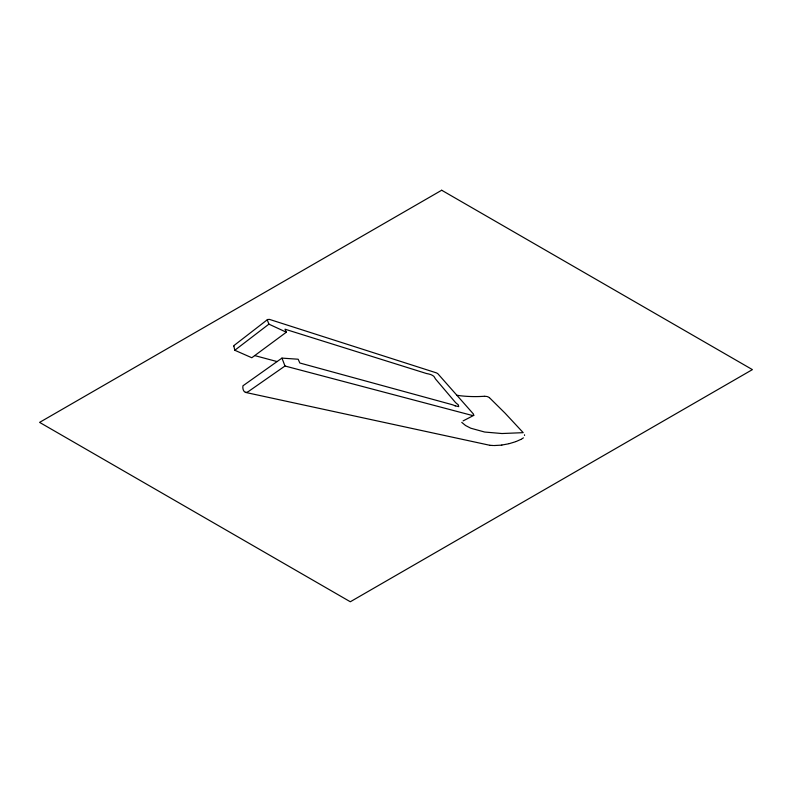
<?xml version="1.0" encoding="UTF-8"?>
<svg xmlns="http://www.w3.org/2000/svg" width="792" height="792" viewBox="0 0 792 792"><rect width="100%" height="100%" fill="white"/><g stroke="black" fill="none" stroke-linecap="round" stroke-linejoin="round"><path stroke-width="1.19" d="M523.413 437.867L521.492 439.085M455.202 405.87A18.602 10.742 0 0 0 451.727 404.544L299.822 363.003L298.178 359.231L281.952 358.113L242.936 385.813C242.194 390.06 244.827 394.515 248.648 391.347L284.991 366.013L471.933 415.374L473.804 415.345L473.378 413.959L437.827 373.695A18.335 10.583 0 0 0 436.432 372.874L269.498 319.404L267.627 319.503L234.363 345.243A2.198 1.267 0 0 0 233.808 346.114M234.808 350.262L268.904 324.146L286.338 332.224L251.797 357.746L234.808 350.262L233.858 346.114M463.102 420.908L473.735 415.394M520.948 439.372L516.097 441.53M515.483 441.758L509.167 443.668M508.563 443.817L501.89 445.035M501.821 445.045L501.356 445.104M500.673 445.183L494.188 445.54M484.476 396.346L485.318 396.337A5.188 2.99 0 0 1 486.199 396.416L486.595 396.475M493.495 445.53L489.931 445.302M489.842 445.292L245.391 392.387M457.073 395.287L460.043 395.723A75.25 43.441 0 0 0 484.417 396.267M254.717 355.588L277.101 361.568M487.327 396.653L487.634 396.743A5.376 3.109 0 0 1 488.248 396.98L489.357 397.643M455.222 405.851L458.716 406.633L458.32 404.91A9.999 5.772 0 0 0 457.42 404.138A22.374 12.92 0 0 1 455.073 402.019L435.739 379.249A8.019 4.623 0 0 1 435.046 378.19L433.937 376.428A14.395 8.306 0 0 0 430.779 374.567L428.185 373.844A8.484 4.901 0 0 1 425.68 373.27L285.011 329.195L286.338 332.224M489.614 397.861L505.098 413.186L523.205 432.66L501.98 433.531L484.664 432.036L470.775 428.215L465.577 425.522L461.766 422.383M268.904 324.146L267.389 320.196A1.376 0.792 0 0 1 267.488 319.572M281.952 358.113L284.991 366.013M524.472 434.778L524.581 435.461M441.688 190.238L39.6 422.383L350.312 601.762L752.4 369.617L441.688 190.238"/></g></svg>
